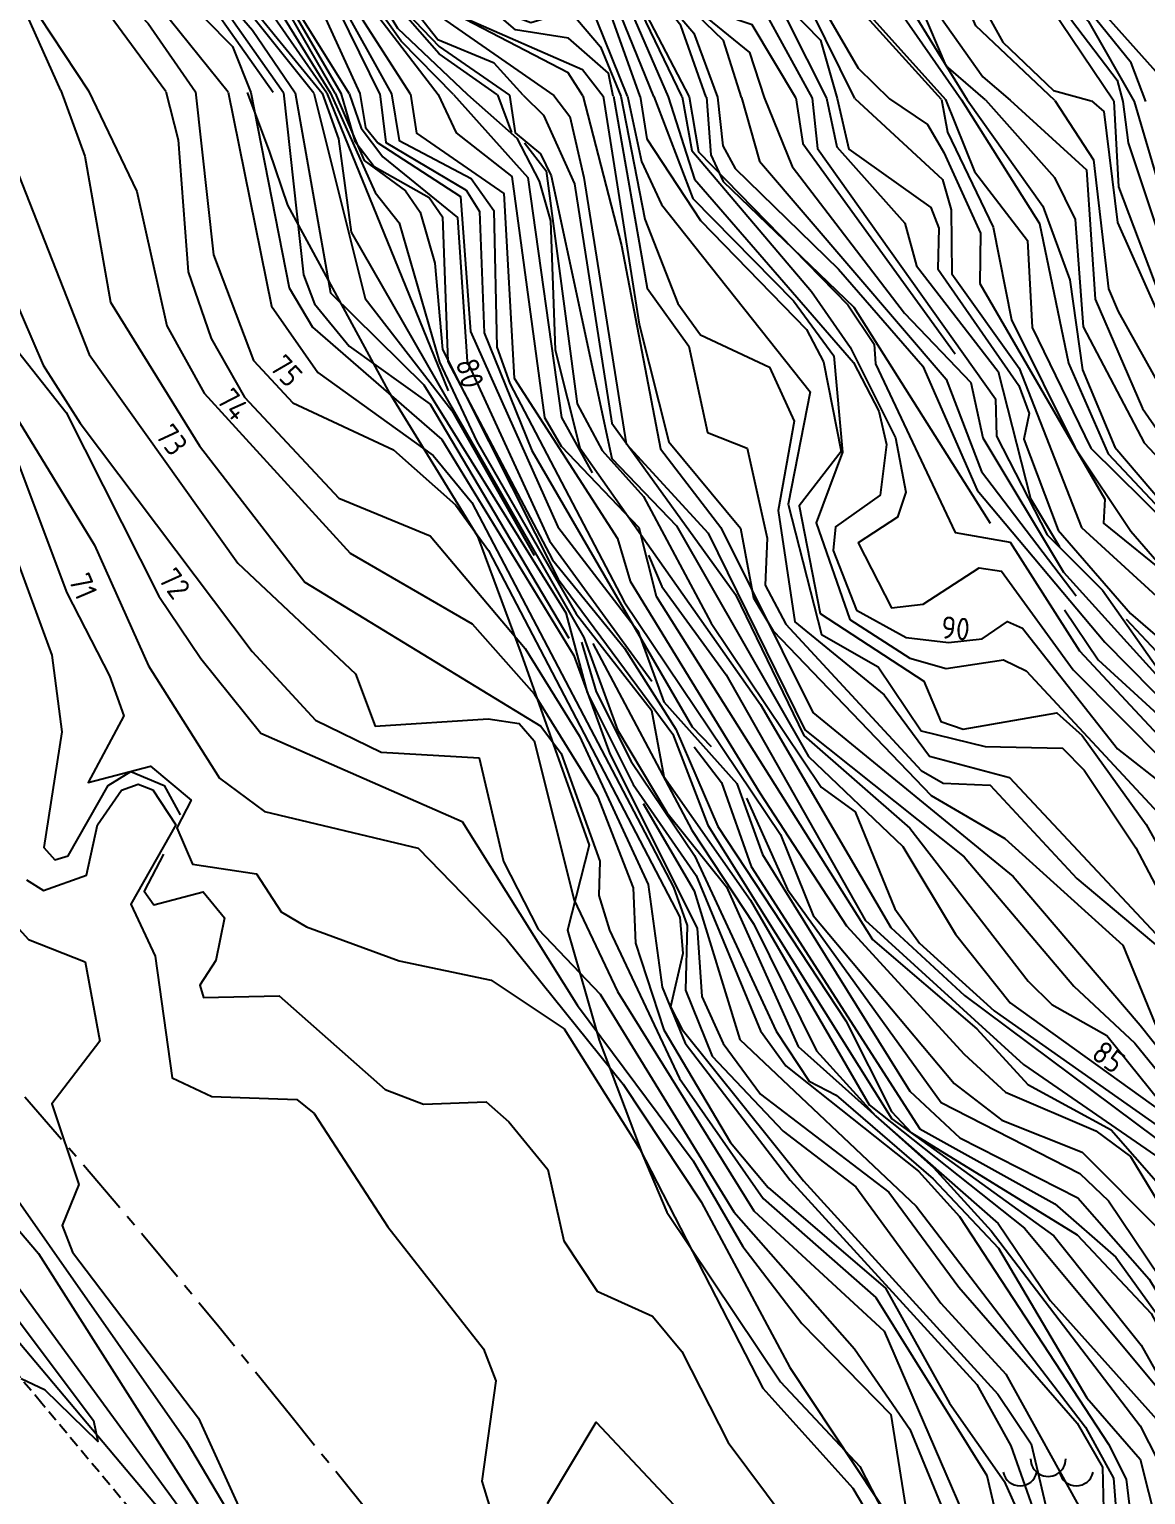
# Model space of a CAD drawing. Header units: metres. Extents: x 148035 to 148980, y 6395313 to 6395676.
# Drawn here: x 148123.2 to 148173, y 6395568.5 to 6395633.8 of the extents above; entities that cross this region are included whole.
import ezdxf

# ---------------------------------------------------------------- set-up
doc = ezdxf.new("R2010")
doc.units = ezdxf.units.M
doc.linetypes.add('CENTERX2', pattern=[4, 2.5, -0.5, 0.5, -0.5])
doc.linetypes.add('DASHED', pattern=[0.75, 0.5, -0.25])
for name, color, linetype in [('M-BEF-BÄCK', 4, 'Dike5'), ('M-BEF-MARKLINJE', 4, 'Continuous'), ('M-BEF-NIVÅKURVA-PRIMÄR-0.5M', 250, 'Continuous'), ('M-BEF-NIVÅKURVA-PRIMÄR-1.0M', 250, 'Continuous'), ('M-BEF-VÄGKANT', 13, 'DASHED'), ('M-GR-ANVÄNDNINGSGRÄNS', 4, 'CENTERX2')]:
    doc.layers.add(name, color=color, linetype=linetype)
doc.styles.add('ISO', font='iso.shx', dxfattribs={"height": 2.5})
doc.linetypes.add('Dike5', pattern='A,1.5,["|",Standard,S=0.5,R=75,X=0,Y=0],1e-06,["|",Standard,S=0.5,R=105,X=0,Y=0],-0.75', length=2.250001)

# ---------------------------------------------------------------- blocks, each defined once
blk = doc.blocks.new('PRI_M_BERG')
for centre, radius, start, end in [((0, 0.867), 0.784, 179.99999, 0.00001), ((-1.252, 0.43), 0.765, 192.29023, 347.70977), ((1.252, 0.43), 0.765, 192.29023, 347.70977)]:
    blk.add_arc(centre, radius, start, end)

msp = doc.modelspace()

# ---------------------------------------------------------------- linework, layer by layer
at = {"layer": 'M-BEF-BÄCK', "lineweight": -3, "flags": 128}
msp.add_lwpolyline([(148161.961, 6395528.361), (148155.012, 6395536.512), (148146.425, 6395546.878), (148139.558, 6395555.51), (148130.535, 6395566.085), (148120.5, 6395577.999), (148114.005, 6395586.08), (148107.035, 6395594.496), (148098.976, 6395604.545), (148091.919, 6395611.919), (148087.922, 6395617.602)], dxfattribs=at)
at = {"layer": 'M-BEF-MARKLINJE', "lineweight": -3, "flags": 128}
for points in [[(148134.083, 6395631.021), (148131.149, 6395635.201), (148126.365, 6395639.903), (148121.719, 6395645.084), (148117.813, 6395651.979), (148114.13, 6395657.342), (148111.161, 6395661.128), (148108.662, 6395663.556), (148105.648, 6395666.324), (148101.907, 6395670.608), (148101.276, 6395671.902)], [(148132.938, 6395631.032), (148133.913, 6395628.415), (148134.721, 6395626.004), (148139.219, 6395617.728), (148143.2, 6395611.261), (148145.136, 6395606.006), (148148.162, 6395597.483), (148147.202, 6395593.699), (148148.613, 6395588.787), (148150.563, 6395583.655), (148151.637, 6395581.132), (148156.69, 6395573.569), (148160.236, 6395569.8), (148163.424, 6395563.589)]]:
    msp.add_lwpolyline(points, dxfattribs=at)
at = {"layer": 'M-BEF-NIVÅKURVA-PRIMÄR-0.5M', "lineweight": -3}
for points in [[(148124.631, 6395631.117), (148121.144, 6395638.886), (148116.292, 6395646.487), (148109.368, 6395652.718), (148107.104, 6395657.039), (148105.358, 6395662.035), (148101.631, 6395670.422), (148100.666, 6395671.903)], [(148129.306, 6395631.07), (148126.413, 6395635.01), (148122.903, 6395638.266), (148120.144, 6395642.275), (148114.977, 6395650.811), (148112.86, 6395655.417), (148110.389, 6395659.398), (148107.281, 6395662.908), (148102.638, 6395670.722), (148101.767, 6395671.902)], [(148132.079, 6395631.041), (148125.622, 6395639.078), (148123.402, 6395640.83), (148121.121, 6395643.539), (148118.951, 6395646.743), (148116.649, 6395653.902), (148114.477, 6395658.055), (148111.639, 6395661.666), (148103.797, 6395669.452), (148102.207, 6395671.901)], [(148134.551, 6395631.016), (148131.933, 6395634.732), (148121.848, 6395646.211), (148120.131, 6395650.223), (148119.985, 6395653.504), (148117.873, 6395657.012), (148114.933, 6395660.664), (148106.726, 6395667.871), (148103.716, 6395671.113), (148103.14, 6395671.899)], [(148135.899, 6395631.002), (148126.816, 6395642.373), (148122.218, 6395647.276), (148121.964, 6395651.085), (148120.924, 6395654.819), (148119.008, 6395658.407), (148110.79, 6395666.853), (148107.915, 6395669.109), (148105.851, 6395670.175), (148104.415, 6395671.897)], [(148136.481, 6395630.996), (148133.297, 6395635.588), (148126.692, 6395643.615), (148125.854, 6395645.262), (148123.94, 6395646.768), (148123.665, 6395650.068), (148121.896, 6395657.366), (148119.692, 6395660.719), (148111.45, 6395668.032), (148105.696, 6395671.788), (148105.6, 6395671.895)], [(148136.856, 6395630.992), (148133.248, 6395637.284), (148131.161, 6395640.225), (148128.401, 6395643.054), (148126.498, 6395646.425), (148125.1, 6395649.5), (148124.597, 6395652.625), (148123.457, 6395656.078), (148121.293, 6395659.556), (148114.377, 6395666.564), (148109.309, 6395669.527), (148106.688, 6395671.894)], [(148137.469, 6395630.986), (148132.954, 6395638.238), (148127.176, 6395648.862), (148126.471, 6395651.783), (148124.796, 6395654.072), (148124.241, 6395657.141), (148118.764, 6395663.613), (148114.661, 6395667.644), (148110.286, 6395670.296), (148108.362, 6395671.891)], [(148138.836, 6395630.972), (148137.034, 6395634.645), (148130.276, 6395644.92), (148125.651, 6395656.347), (148123.545, 6395659.788), (148115.351, 6395669.043), (148111.255, 6395671.886)], [(148140.211, 6395630.958), (148130.952, 6395645.36), (148126.362, 6395656.371), (148120.535, 6395665.29), (148117.665, 6395667.623), (148115.211, 6395670.933), (148113.959, 6395671.882)], [(148142.129, 6395630.938), (148139.79, 6395633.312), (148135.762, 6395638.965), (148131.794, 6395645.885), (148127.293, 6395657.213), (148124.766, 6395660.358), (148122.8, 6395664.058), (148117.349, 6395670.321), (148115.823, 6395671.879)], [(148144.086, 6395630.918), (148141.483, 6395632.756), (148138.796, 6395635.832), (148133.155, 6395645.658), (148131.564, 6395649.382), (148130.77, 6395653.07), (148129.205, 6395656.283), (148126.935, 6395658.926), (148121.183, 6395668.266), (148117.695, 6395671.875)], [(148145.23, 6395630.907), (148143.936, 6395632.34), (148141.427, 6395633.375), (148138.713, 6395636.833), (148133.725, 6395647.215), (148129.642, 6395657.06), (148127.433, 6395659.506), (148122.277, 6395668.304), (148119.845, 6395670.368), (148118.782, 6395671.874)], [(148147.894, 6395630.879), (148147.236, 6395631.9), (148140.744, 6395635.291), (148138.508, 6395638.937), (148134.332, 6395647.754), (148131.362, 6395656.021), (148128.643, 6395659.06), (148125.405, 6395667.024), (148123.102, 6395670.253), (148121.257, 6395671.87)], [(148149.245, 6395630.866), (148149.029, 6395631.891), (148147.244, 6395633.441), (148144.885, 6395633.824), (148143.34, 6395635.155), (148141.495, 6395635.795), (148139.67, 6395638.064), (148137.914, 6395641.271), (148136.118, 6395646.657), (148134.748, 6395649.105), (148133.25, 6395654.619), (148129.022, 6395659.779), (148127.616, 6395667.013), (148123.424, 6395671.866)], [(148149.878, 6395630.859), (148148.167, 6395635.096), (148146.525, 6395636.105), (148145.131, 6395635.347), (148142.917, 6395636.212), (148141.628, 6395637.327), (148139.354, 6395640.69), (148137.726, 6395643.902), (148137.608, 6395646.482), (148136.226, 6395648.832), (148134.353, 6395654.707), (148130.572, 6395659.668), (148129.637, 6395663.344), (148129.898, 6395665.569), (148128.528, 6395668.381), (148125.885, 6395671.862)], [(148151.05, 6395630.847), (148147.75, 6395638.971), (148146.209, 6395639.94), (148144.723, 6395637.883), (148143.673, 6395637.603), (148142.626, 6395639.084), (148140.177, 6395641.01), (148138.323, 6395643.808), (148138.138, 6395646.677), (148136.934, 6395648.92), (148136.018, 6395654.41), (148134.115, 6395655.932), (148132.111, 6395658.597), (148131.348, 6395661.533), (148131.36, 6395665.685), (148127.131, 6395671.86)], [(148152.307, 6395630.834), (148148.1, 6395639.593), (148146.446, 6395642.129), (148145.376, 6395642.468), (148143.878, 6395640.81), (148143.876, 6395639.431), (148143.53, 6395639.274), (148142.452, 6395640.336), (148142.083, 6395642.512), (148139.036, 6395648.95), (148138.371, 6395652.267), (148136.646, 6395655.074), (148134.404, 6395657.412), (148132.754, 6395660.733), (148132.98, 6395665.585), (148130.391, 6395668.701), (148128.468, 6395671.858)], [(148153.389, 6395630.823), (148152.25, 6395634.02), (148149.589, 6395637.405), (148144.827, 6395645.699), (148141.55, 6395648.766), (148139.845, 6395652.428), (148137.2, 6395655.799), (148135.283, 6395659.325), (148134.389, 6395662.424), (148134.442, 6395664.939), (148129.684, 6395671.818), (148129.65, 6395671.856)], [(148154.959, 6395630.807), (148154.153, 6395633.345), (148151.303, 6395636.101), (148146.958, 6395643.597), (148146.632, 6395646.856), (148144.556, 6395649.02), (148143.581, 6395648.387), (148142.703, 6395649.611), (148142.213, 6395651.347), (148136.823, 6395658.713), (148136.508, 6395661.857), (148133.452, 6395668.574), (148131.031, 6395670.627), (148130.15, 6395671.855)], [(148157.381, 6395630.782), (148155.434, 6395634.043), (148152.915, 6395634.889), (148150.702, 6395638.874), (148150.644, 6395639.723), (148149.009, 6395642.148), (148148.32, 6395647.733), (148144.066, 6395651.56), (148141.155, 6395655.999), (148140.34, 6395656.489), (148138.947, 6395658.568), (148137.253, 6395663.326), (148131.541, 6395671.853)], [(148132.876, 6395671.851), (148133.162, 6395671.189), (148135.44, 6395667.48), (148139.31, 6395662.403), (148144.798, 6395652.473), (148148.271, 6395649.066), (148150.487, 6395644.219), (148152.058, 6395638.126), (148153.37, 6395636.226), (148154.731, 6395636.321), (148156.998, 6395634.245), (148158.748, 6395630.768)], [(148135.208, 6395671.847), (148135.619, 6395670.037), (148142.905, 6395658.336), (148143.6, 6395654.88), (148148.807, 6395648.73), (148151.965, 6395644.342), (148153.565, 6395640.753), (148155.746, 6395637.075), (148158.027, 6395634.727), (148159.998, 6395630.755)], [(148163.864, 6395630.716), (148158.515, 6395636.626), (148156.738, 6395640.106), (148151.175, 6395648.439), (148148.851, 6395649.205), (148146.804, 6395652.255), (148144.945, 6395655.333), (148142.815, 6395660.597), (148141.34, 6395663.015), (148137.601, 6395667.551), (148136.661, 6395670.719), (148136.062, 6395671.845)], [(148137.125, 6395671.844), (148140.547, 6395665.326), (148143.588, 6395661.251), (148148.674, 6395651.037), (148150.489, 6395650.448), (148152.799, 6395647.943), (148158.399, 6395639.087), (148159.585, 6395636.231), (148162.206, 6395634.364), (148164.763, 6395630.707)], [(148165.821, 6395630.696), (148164.083, 6395632.208), (148162.961, 6395634.823), (148159.566, 6395638.172), (148159.573, 6395641.563), (148157.744, 6395644.522), (148151.87, 6395649.906), (148149.456, 6395652.97), (148146.296, 6395659.52), (148140.174, 6395667.021), (148137.978, 6395671.842)], [(148168.922, 6395630.664), (148165.398, 6395634.005), (148164.128, 6395636.958), (148160.142, 6395638.723), (148160.586, 6395641.699), (148159.782, 6395644.79), (148151.921, 6395651.107), (148149.919, 6395653.54), (148148.177, 6395658.947), (148145.046, 6395663.633), (148141.208, 6395666.522), (148138.977, 6395671.841)], [(148171.539, 6395630.637), (148168.723, 6395634.836), (148163.813, 6395639.848), (148162.397, 6395643.4), (148157.669, 6395650.925), (148154.513, 6395651.28), (148152.249, 6395653.762), (148147.652, 6395661.864), (148146.928, 6395664.337), (148142.332, 6395668.749), (148140.655, 6395671.838)], [(148142.61, 6395671.835), (148143.331, 6395670.571), (148147.646, 6395664.646), (148148.892, 6395660.838), (148151.228, 6395657.778), (148152.969, 6395654.669), (148156.49, 6395653.633), (148159.606, 6395651.274), (148164.188, 6395644.372), (148165.796, 6395640.402), (148167.909, 6395636.944), (148170.416, 6395634.184), (148172.457, 6395630.628)], [(148144.84, 6395671.831), (148147.578, 6395667.988), (148150.103, 6395660.892), (148152.191, 6395657.655), (148155.594, 6395656.54), (148158.83, 6395654.761), (148161.707, 6395652.308), (148166.219, 6395644.716), (148169.365, 6395636.502), (148173.532, 6395631.828), (148173.937, 6395630.613)], [(148100.104, 6395631.368), (148100.562, 6395629.675), (148102.08, 6395629.003), (148102.352, 6395628.204), (148101.472, 6395626.137), (148105.655, 6395622.081), (148107.936, 6395618.54), (148111.406, 6395602.532), (148109.722, 6395597.106), (148109.524, 6395595.772), (148109.856, 6395594.834), (148115.893, 6395585.404), (148126.085, 6395571.843), (148126.274, 6395570.905), (148123.925, 6395573.2), (148122.86, 6395573.707)], [(148104.005, 6395631.329), (148104.997, 6395627.716), (148105.866, 6395626.052), (148108.664, 6395622.596), (148110.3, 6395619.857), (148113.476, 6395612.067), (148114.265, 6395608.768), (148115.848, 6395596.013), (148115.635, 6395595.361), (148112.981, 6395593.24), (148113.211, 6395592.418), (148113.737, 6395592.08), (148116.11, 6395592.791), (148116.343, 6395592.251), (148115.598, 6395590.206), (148116.857, 6395587.237), (148123.631, 6395579.292), (148135.462, 6395560.683), (148139.603, 6395556.065), (148140.477, 6395554.564), (148137.618, 6395556.889), (148136.628, 6395557.236)], [(148108.333, 6395631.284), (148114.564, 6395618.335), (148118.911, 6395612.213), (148119.882, 6395598.624), (148120.354, 6395596.396), (148123.183, 6395593.276), (148125.709, 6395592.282), (148126.36, 6395588.746), (148124.224, 6395585.955), (148125.424, 6395582.361), (148124.682, 6395580.527), (148125.146, 6395579.349), (148130.761, 6395571.945), (148132.994, 6395567.04), (148136.162, 6395562.093), (148136.96, 6395561.727), (148145.026, 6395560.94), (148144.192, 6395559.011), (148141.738, 6395555.542), (148152.851, 6395539.777), (148153.301, 6395538.568), (148150.046, 6395540.925)], [(148112.121, 6395631.245), (148113.213, 6395626.295), (148113.888, 6395624.796), (148118.226, 6395619.036), (148121.267, 6395613.966), (148124.229, 6395605.958), (148124.676, 6395602.538), (148123.87, 6395597.375), (148124.365, 6395596.827), (148124.959, 6395597.007), (148126.734, 6395600.141), (148127.747, 6395600.77), (148129.234, 6395600.149), (148129.951, 6395598.829)], [(148124.632, 6395631.117), (148125.701, 6395628.186), (148126.846, 6395621.685), (148130.801, 6395615.28), (148135.496, 6395609.205), (148146.014, 6395602.788), (148146.917, 6395601.568), (148148.638, 6395596.777), (148148.594, 6395595.241), (148149.073, 6395593.701), (148152.195, 6395587.089), (148155.925, 6395581.744), (148160.948, 6395577.324), (148165.883, 6395569.386), (148166.586, 6395566.407), (148169.173, 6395561.851), (148170.679, 6395560.083), (148171.277, 6395558.194), (148173.978, 6395554.773), (148177.593, 6395551.643), (148183.253, 6395545.73)], [(148129.307, 6395631.07), (148129.858, 6395628.914), (148130.295, 6395623.038), (148131.329, 6395620.057), (148132.809, 6395617.444), (148137.02, 6395612.954), (148141.091, 6395611.268), (148145.318, 6395606.247), (148147.735, 6395602.337), (148150.805, 6395595.736), (148151.421, 6395591.155), (148152.44, 6395588.665), (148157.131, 6395582.559), (148165.438, 6395573.443), (148166.95, 6395570.715), (148169.727, 6395562.838), (148175.096, 6395557.108), (148178.238, 6395552.484), (148181.199, 6395549.167)], [(148132.08, 6395631.041), (148134.018, 6395621.498), (148136.075, 6395618.554), (148141.225, 6395614.856), (148142.946, 6395612.755), (148151.932, 6395595.612), (148152.532, 6395593.903), (148152.454, 6395591.023), (148153.65, 6395588.083), (148156.818, 6395584.731), (148160.045, 6395582.255), (148163.843, 6395577.078), (148166.73, 6395573.912), (148170.277, 6395567.496)], [(148134.553, 6395631.016), (148135.446, 6395622.908), (148135.926, 6395621.611), (148137.481, 6395619.719), (148141.078, 6395617.14), (148147.264, 6395606.708)], [(148135.9, 6395631.002), (148138.183, 6395621.852), (148142.043, 6395616.854), (148145.718, 6395610.391)], [(148136.482, 6395630.996), (148141.891, 6395617.724)], [(148136.856, 6395630.992), (148138.137, 6395627.997), (148139.983, 6395626.651), (148140.646, 6395625.696), (148141.289, 6395623.414), (148141.639, 6395619.572), (148146.786, 6395609.345), (148151.892, 6395602.435), (148153.455, 6395598.37), (148161.657, 6395585.291), (148168.88, 6395580.08), (148172.77, 6395575.204), (148176.982, 6395567.705)], [(148137.47, 6395630.986), (148138.006, 6395629.444), (148138.979, 6395628.158), (148142.305, 6395625.458), (148142.74, 6395619.045), (148146.397, 6395611.053), (148150.955, 6395604.792)], [(148138.837, 6395630.972), (148139.108, 6395628.797), (148142.693, 6395626.675), (148143.279, 6395625.718), (148143.496, 6395620.322), (148145.611, 6395615.07), (148152.759, 6395602.758), (148153.61, 6395601.883)], [(148140.212, 6395630.958), (148140.472, 6395629.218), (148144.36, 6395626.533), (148144.821, 6395618.296), (148149.434, 6395611.152), (148149.995, 6395609.249), (148155.778, 6395599.822), (148159.629, 6395593.883), (148164.874, 6395588.165), (148166.717, 6395586.475), (148170.74, 6395584.751), (148172.295, 6395583.603), (148176.082, 6395577.371), (148180.899, 6395567.982)], [(148142.13, 6395630.938), (148145.431, 6395627.235), (148146.931, 6395616.537), (148148.307, 6395614.072)], [(148144.087, 6395630.918), (148144.711, 6395629.237)], [(148145.23, 6395630.907), (148146.131, 6395630.021), (148147.511, 6395626.951), (148149.172, 6395616.29), (148154.686, 6395608.65), (148157.74, 6395602.365), (148162.461, 6395598.241), (148167.722, 6395591.427), (148168.791, 6395590.379), (148171.241, 6395588.997), (148174.117, 6395585.428), (148177.468, 6395582.121), (148180.754, 6395576.067), (148185.327, 6395570.427), (148187.552, 6395566.872)], [(148147.894, 6395630.879), (148149.616, 6395624.203), (148151.342, 6395615.152), (148154.033, 6395611.634), (148158.138, 6395603.392), (148167.067, 6395596.09), (148172.722, 6395589.461), (148179.999, 6395580.306), (148183.759, 6395573.846), (148187.514, 6395569.131), (148189.578, 6395564.833), (148190.992, 6395562.925), (148207.48, 6395551.931), (148216.622, 6395540.618), (148221.166, 6395530.84)], [(148149.246, 6395630.866), (148150.76, 6395622.305), (148152.615, 6395619.716), (148153.444, 6395615.874), (148155.209, 6395615.178), (148156.095, 6395611.172), (148156.007, 6395609.074), (148156.925, 6395607.339), (148162.963, 6395600.812), (148163.945, 6395600.251), (148166.043, 6395600.157), (148169.901, 6395595.998), (148174.057, 6395592.51), (148174.525, 6395591.687), (148174.28, 6395590.24), (148175.266, 6395588.643), (148182.758, 6395577.966), (148185.525, 6395573.078), (148189.331, 6395568.609), (148189.815, 6395567.808)], [(148149.879, 6395630.859), (148150.506, 6395627.95), (148151.39, 6395626.039), (148158.018, 6395617.69), (148157.036, 6395612.682), (148158.525, 6395606.872), (148161.045, 6395605.438), (148162.967, 6395602.585), (148165.812, 6395601.881), (148169.265, 6395601.814), (148170.219, 6395600.82), (148172.524, 6395597.364), (148177.017, 6395588.86), (148177.583, 6395586.985), (148185.516, 6395574.631)], [(148151.051, 6395630.847), (148152.784, 6395626.3), (148157.271, 6395621.747), (148159.067, 6395619.289), (148159.464, 6395615.002), (148158.285, 6395611.851), (148159.777, 6395607.535), (148162.451, 6395605.822), (148164.083, 6395605.357), (148166.628, 6395605.739), (148167.635, 6395605.253), (148173.722, 6395598.71), (148175.843, 6395596.088), (148176.2, 6395594.32), (148179.245, 6395587.437), (148183.391, 6395579.484), (148185.752, 6395575.771), (148190.544, 6395570.409), (148196.564, 6395565.098)], [(148152.309, 6395630.834), (148152.744, 6395628.441), (148158.078, 6395622.155), (148159.793, 6395619.675), (148161.82, 6395615.63), (148162.28, 6395613.221), (148161.903, 6395612.104), (148160.154, 6395610.959), (148161.647, 6395608.055), (148163.056, 6395608.218), (148165.541, 6395609.837), (148166.537, 6395609.7), (148169.731, 6395605.303), (148175.923, 6395599.059), (148182.228, 6395586.807), (148187.468, 6395575.348), (148190.091, 6395573.767), (148194.138, 6395569.23), (148203.386, 6395560.657)], [(148153.391, 6395630.823), (148153.59, 6395628.246), (148154.147, 6395627.067), (148159.967, 6395621.454), (148166.038, 6395611.829)], [(148154.96, 6395630.807), (148155.761, 6395627.962), (148164.069, 6395618.244), (148165.656, 6395614.133), (148169.864, 6395608.597)], [(148157.382, 6395630.782), (148157.685, 6395628.759), (148164.47, 6395619.376)], [(148158.749, 6395630.768), (148159.207, 6395628.599), (148162.235, 6395625.207), (148162.756, 6395623.295), (148166.393, 6395618.592), (148167.829, 6395612.94), (148169.124, 6395610.783)], [(148159.999, 6395630.755), (148163.913, 6395627.151), (148164.3, 6395625.797), (148164.322, 6395622.945), (148167.326, 6395618.738), (148170.106, 6395611.648), (148177.305, 6395605.047), (148182.67, 6395596.348), (148187.462, 6395590.207), (148190.854, 6395587.165), (148196.387, 6395578.441), (148196.756, 6395576.754), (148199.893, 6395574.56), (148205.676, 6395569.572), (148209.023, 6395567.502)], [(148163.865, 6395630.716), (148164.142, 6395629.253), (148166.17, 6395625.032), (148166.984, 6395620.898), (148169.829, 6395615.195), (148172.304, 6395611.484), (148185.477, 6395596.282), (148186.926, 6395593.278), (148192.68, 6395586.778), (148198.845, 6395577.385), (148206.515, 6395570.165), (148209.62, 6395568.276), (148215.031, 6395566.994), (148225.088, 6395566.256), (148226.905, 6395565.778), (148228.267, 6395564.789), (148229.999, 6395562.359), (148230.986, 6395559.793), (148233.154, 6395549.441), (148235.537, 6395542.092), (148234.811, 6395532.359), (148235.228, 6395529.727), (148237.749, 6395527.632)], [(148164.764, 6395630.707), (148168.235, 6395625.194), (148169.533, 6395618.962), (148171.288, 6395614.92), (148173.624, 6395612.442), (148175.829, 6395608.62), (148180.626, 6395603.408), (148194.142, 6395585.994), (148196.764, 6395583.238), (148199.67, 6395578.356), (148205.942, 6395572.06), (148208.338, 6395570.193), (148210.029, 6395569.554), (148213.906, 6395569.475), (148220.066, 6395568.151), (148225.553, 6395567.872), (148228.961, 6395567.205), (148231.229, 6395565.892), (148233.259, 6395560.736), (148234.293, 6395556.4), (148235.409, 6395547.847), (148237.122, 6395540.199)], [(148165.822, 6395630.696), (148168.907, 6395627.244), (148169.828, 6395625.371), (148170.175, 6395620.579), (148172.902, 6395615.407), (148175.405, 6395612.741), (148177.033, 6395609.749), (148180.258, 6395605.981), (148182.679, 6395602.152), (148194.856, 6395587.235), (148199.932, 6395580.093), (148206.219, 6395573.947), (148210.379, 6395572.419), (148223.397, 6395569.17), (148229.525, 6395568.581), (148238.725, 6395570.025)], [(148168.924, 6395630.664), (148170.646, 6395628.029), (148171.308, 6395622.27), (148171.739, 6395621.26), (148174.1, 6395617.026), (148176.086, 6395614.473), (148179.349, 6395611.436), (148185.241, 6395600.233), (148196.072, 6395587.182), (148201.437, 6395580.105), (148205.782, 6395577.494), (148208.729, 6395574.976), (148212.984, 6395574.154), (148219.957, 6395571.45), (148224.236, 6395570.644), (148226.03, 6395571.107), (148228.242, 6395569.56), (148229.372, 6395569.425), (148231.2, 6395569.657), (148235.377, 6395571.049), (148247.659, 6395575.782)], [(148171.54, 6395630.637), (148171.751, 6395626.828), (148173.545, 6395622.064), (148176.22, 6395618.553), (148180.463, 6395614.169), (148183.101, 6395609.203), (148183.603, 6395605.663), (148184.544, 6395603.814), (148187.01, 6395600.041), (148190.953, 6395595.41), (148194.276, 6395590.623), (148201.395, 6395582.105), (148210.45, 6395576.787), (148212.309, 6395576.145), (148215.936, 6395575.902), (148220.481, 6395572.423), (148223.086, 6395572.526), (148224.292, 6395572.998)], [(148172.458, 6395630.628), (148173.689, 6395626.442), (148179.844, 6395617.055), (148185.164, 6395609.889), (148185.765, 6395608.233), (148185.832, 6395605.385), (148188.714, 6395601.353), (148194.76, 6395590.835), (148197.456, 6395587.395), (148199.105, 6395585.834), (148202.057, 6395584.838), (148205.573, 6395581.32), (148206.669, 6395580.748), (148210.719, 6395578.829), (148216.963, 6395577.818), (148223.251, 6395574.505), (148228.384, 6395572.597), (148234.324, 6395574.372), (148238.103, 6395576.989)], [(148145.283, 6395628.78), (148146.248, 6395627.531), (148147.629, 6395617.149), (148148.747, 6395615.078), (148150.584, 6395613.028), (148153.61, 6395607.37), (148158.501, 6395600.069), (148160.02, 6395598.969), (148161.793, 6395594.646), (148162.883, 6395593.119), (148166.214, 6395590.099), (148176.432, 6395582.918), (148179.757, 6395574.964), (148182.684, 6395571.569), (148184.56, 6395568.465)], [(148121.066, 6395625.291), (148123.84, 6395618.868), (148125.483, 6395616.286), (148133.157, 6395606.111), (148135.97, 6395603.051), (148138.904, 6395601.633), (148143.271, 6395601.369), (148144.352, 6395596.752), (148145.901, 6395593.737), (148148.66, 6395590.844), (148154.609, 6395581.144), (148159.995, 6395575.038), (148162.46, 6395571.461), (148165.458, 6395564.169)], [(148120.427, 6395620.175), (148126.125, 6395610.848), (148128.538, 6395605.483), (148131.691, 6395600.471), (148133.704, 6395598.982), (148140.552, 6395597.352), (148144.492, 6395593.302), (148149.679, 6395586.836), (148153.152, 6395581.59), (148157.112, 6395574.207), (148164.838, 6395562.559)], [(148150.811, 6395610.414), (148151.41, 6395609.006), (148154.267, 6395605.08), (148160.47, 6395594.137), (148167.522, 6395587.713), (148174.258, 6395583.06), (148185.246, 6395562.978), (148187.266, 6395559.872), (148190.457, 6395556.859), (148192.733, 6395553.057), (148197.233, 6395552.358), (148202.636, 6395550.717), (148206.95, 6395547.94), (148209.874, 6395544.53), (148212.838, 6395540.006), (148214.889, 6395535.687), (148219.847, 6395528.37), (148222.483, 6395522.35)], [(148169.344, 6395607.976), (148170.854, 6395605.747), (148174.38, 6395602.503), (148178.831, 6395596.991), (148182.559, 6395590.001), (148186.65, 6395583.948), (148187.555, 6395578.625), (148188.551, 6395577.453), (148191.551, 6395575.587), (148193.465, 6395572.022), (148195.626, 6395569.664), (148213.926, 6395557.614), (148221.852, 6395549.212), (148225.54, 6395542.265), (148227.338, 6395528.129), (148228.268, 6395525.698), (148229.512, 6395523.848)], [(148172.092, 6395607.561), (148178.336, 6395600.898), (148186.156, 6395589.796), (148191.391, 6395584.271), (148194.913, 6395579.011), (148194.36, 6395576.822), (148194.65, 6395575.994), (148211.737, 6395564.646), (148217.077, 6395559.888), (148222.485, 6395557.704), (148227.21, 6395557.532), (148228.126, 6395556.56), (148228.709, 6395555.028), (148229.595, 6395549.3), (148232.201, 6395541.706), (148232.258, 6395539.813), (148230.99, 6395531.73), (148231.077, 6395529.292), (148231.587, 6395527.398), (148233.625, 6395525.229), (148235.208, 6395524.604), (148238.37, 6395524.673)], [(148147.825, 6395606.528), (148148.475, 6395604.314), (148150.04, 6395601.215), (148152.866, 6395597.022), (148156.504, 6395589.19), (148157.967, 6395586.963), (148159.178, 6395586.34), (148163.503, 6395582.614), (148166.41, 6395579.525), (148170.349, 6395572.858), (148172.716, 6395570.115), (148174.564, 6395562.832), (148175.381, 6395561.079), (148179.095, 6395556.778), (148181.882, 6395551.753), (148186.968, 6395546.285), (148192.337, 6395543.497)], [(148148.339, 6395606.47), (148152.745, 6395598.156), (148155.5, 6395593.958), (148158.294, 6395588.325), (148160.947, 6395585.402), (148166.391, 6395580.626), (148168.712, 6395577.195), (148173.694, 6395571.625), (148175.54, 6395566.356)], [(148152.854, 6395601.863), (148154.066, 6395600.28), (148155.382, 6395596.529), (148162.898, 6395584.841), (148168.92, 6395581.495), (148171.633, 6395579.122), (148175.585, 6395573.647), (148176.625, 6395571.978), (148178.276, 6395567.002)], [(148150.578, 6395599.338), (148152.841, 6395595.453), (148154.889, 6395588.822), (148162.744, 6395581.395), (148170.279, 6395571.551), (148171.528, 6395569.268), (148171.858, 6395565.029), (148174.127, 6395561.254), (148177.802, 6395556.998), (148181.877, 6395550.541), (148184.108, 6395547.748), (148188.612, 6395543.249), (148190.884, 6395541.99), (148193.891, 6395541.683), (148196.567, 6395540.657), (148198.027, 6395539.239), (148204.758, 6395527.725), (148212.119, 6395522.053), (148213.477, 6395520.609), (148216.392, 6395515.343), (148220.451, 6395509.629), (148218.145, 6395505.248), (148218.953, 6395503.823), (148224.534, 6395502.32)], [(148155.184, 6395599.577), (148157.002, 6395595.504), (148163.847, 6395586.013), (148170.036, 6395582.855), (148171.315, 6395581.629), (148177.595, 6395572.288), (148178.978, 6395569.107), (148180.734, 6395566.626), (148184.033, 6395558.299), (148187.143, 6395554.402), (148189.154, 6395552.869), (148192.518, 6395549.248), (148201.565, 6395547.139), (148207.511, 6395542.74), (148210.433, 6395539.259), (148219.264, 6395525.754), (148221.863, 6395518.507), (148224.758, 6395512.869), (148226.042, 6395511.512), (148230.279, 6395510.698), (148235.428, 6395510.969), (148242.262, 6395509.866)], [(148129.21, 6395597.081), (148128.34, 6395595.433), (148128.767, 6395594.83), (148130.972, 6395595.403), (148131.919, 6395594.249), (148131.536, 6395592.339), (148130.827, 6395591.238), (148130.979, 6395590.697), (148134.353, 6395590.769), (148139.074, 6395586.595), (148140.784, 6395585.947), (148143.585, 6395586.042), (148144.593, 6395585.15), (148146.328, 6395583.028), (148147.034, 6395579.849), (148148.528, 6395577.61), (148150.998, 6395576.495), (148152.302, 6395574.921), (148154.355, 6395570.862), (148156.906, 6395567.46)]]:
    msp.add_lwpolyline(points, dxfattribs=at)
at = {"layer": 'M-BEF-NIVÅKURVA-PRIMÄR-1.0M', "lineweight": -3}
for points in [[(148101.057, 6395671.903), (148110.957, 6395654.161), (148116.013, 6395647.804), (148122.361, 6395638.319), (148123.657, 6395634.434), (148125.857, 6395631.105)], [(148101.85, 6395671.901), (148105.799, 6395665.826), (148112.495, 6395658.638), (148114.52, 6395655.392), (148118.161, 6395645.903), (148119.872, 6395643.204), (148128.521, 6395634.107), (148130.63, 6395631.056)], [(148102.911, 6395671.9), (148107.488, 6395666.012), (148112.348, 6395661.507), (148115.084, 6395658.244), (148118.709, 6395651.722), (148118.726, 6395649.136), (148119.873, 6395645.628), (148132.276, 6395633.082), (148133.091, 6395631.031)], [(148103.837, 6395671.898), (148107.541, 6395667.685), (148113.321, 6395662.682), (148119.269, 6395656.816), (148120.791, 6395652.877), (148121.037, 6395649.04), (148122.83, 6395645.199), (148125.453, 6395642.713), (148133.174, 6395633.8), (148135.075, 6395631.011)], [(148104.73, 6395671.897), (148105.949, 6395670.522), (148109.866, 6395668.152), (148114.37, 6395664.349), (148120.838, 6395657.115), (148121.961, 6395653.851), (148122.459, 6395649.098), (148123.535, 6395646.6), (148136.274, 6395630.998)], [(148106.399, 6395671.894), (148108.951, 6395669.649), (148115.249, 6395665.567), (148120.506, 6395660.091), (148121.892, 6395658.147), (148123.605, 6395653.43), (148124.447, 6395648.681), (148128.677, 6395641.768), (148132.557, 6395637.623), (148136.645, 6395630.994)], [(148107.216, 6395671.893), (148109.205, 6395669.991), (148115.186, 6395666.255), (148123.067, 6395658.11), (148125.704, 6395650.477), (148129.512, 6395642.83), (148133.509, 6395637.177), (148137.106, 6395630.99)], [(148108.794, 6395671.89), (148108.806, 6395671.874), (148115.31, 6395667.694), (148118.983, 6395664.33), (148124.582, 6395656.854), (148126.28, 6395653.336), (148128.337, 6395647.03), (148131.927, 6395640.559), (148136.345, 6395634.492), (148137.953, 6395630.981)], [(148112.386, 6395671.884), (148114.072, 6395670.406), (148118.753, 6395665.205), (148121.728, 6395662.762), (148127.469, 6395653.453), (148129.887, 6395646.639), (148134.633, 6395638.193), (148136.924, 6395635.365), (148139.367, 6395630.967)], [(148114.704, 6395671.88), (148117.401, 6395669.323), (148123.138, 6395662.332), (148127.921, 6395654.913), (148130.876, 6395646.662), (148132.671, 6395643.073), (148135.898, 6395638.172), (148141.445, 6395630.945)], [(148116.024, 6395671.878), (148121.564, 6395666.594), (148128.867, 6395655.312), (148130.669, 6395651.647), (148131.387, 6395647.733), (148133.189, 6395644.478), (148139.628, 6395633.896), (148142.754, 6395630.932)], [(148118.385, 6395671.874), (148118.489, 6395671.78), (148121.543, 6395668.29), (148126.179, 6395660.611), (148128.607, 6395657.444), (148130.898, 6395653.791), (148133.593, 6395646.177), (148138.943, 6395635.731), (148141.487, 6395633.076), (148144.617, 6395630.913)], [(148119.669, 6395671.872), (148120.215, 6395671.042), (148123.187, 6395667.879), (148127.377, 6395660.124), (148131.961, 6395653.872), (148134.819, 6395646.118), (148140.713, 6395634.971), (148146.597, 6395630.893)], [(148121.74, 6395671.869), (148126.528, 6395667.206), (148126.886, 6395664.02), (148128.239, 6395660.367), (148130.368, 6395657.322), (148132.463, 6395655.168), (148135.47, 6395645.953), (148138.396, 6395639.467), (148140.281, 6395636.317), (148142.516, 6395634.395), (148147.878, 6395632.053), (148148.788, 6395630.87)], [(148124.424, 6395671.864), (148125.161, 6395670.689), (148128.222, 6395668.259), (148129.965, 6395659.926), (148134.006, 6395653.654), (148137.832, 6395642.786), (148139.745, 6395639.203), (148141.904, 6395636.488), (148144.027, 6395634.722), (148145.576, 6395634.143), (148147.307, 6395634.661), (148148.678, 6395633.055), (148149.585, 6395630.862)], [(148126.683, 6395671.861), (148130.802, 6395665.345), (148131.199, 6395663.736), (148130.833, 6395660.767), (148132.416, 6395657.44), (148134.346, 6395655.156), (148135.804, 6395652.59), (148136.025, 6395650.525), (148137.962, 6395646.332), (148138.103, 6395643.711), (148138.974, 6395641.811), (148140.901, 6395639.176), (148144.003, 6395636.568), (148144.76, 6395636.504), (148145.491, 6395637.328), (148147.241, 6395637.695), (148148.845, 6395635.28), (148150.432, 6395630.853)], [(148127.595, 6395671.859), (148130.411, 6395667.986), (148132.604, 6395665.553), (148131.986, 6395662.382), (148132.895, 6395658.474), (148137.51, 6395652.495), (148139.154, 6395644.511), (148140.698, 6395641.553), (148142.754, 6395639.358), (148144.028, 6395638.65), (148144.749, 6395638.92), (148145.635, 6395640.718), (148147.629, 6395640.176), (148151.694, 6395630.84)], [(148129.05, 6395671.857), (148129.766, 6395671.011), (148133.539, 6395664.927), (148133.315, 6395660.186), (148134.914, 6395657.668), (148136.797, 6395655.797), (148139.889, 6395650.3), (148140.662, 6395646.782), (148142.262, 6395644.317), (148144.871, 6395643.501), (148146.728, 6395642.14), (148152.624, 6395630.831)], [(148130.103, 6395671.855), (148135.186, 6395664.326), (148135.479, 6395661.325), (148139.324, 6395653.773), (148146.25, 6395644.659), (148150.366, 6395636.563), (148152.836, 6395633.671), (148153.889, 6395630.818)], [(148130.518, 6395671.855), (148130.654, 6395671.496), (148133.324, 6395669.031), (148134.953, 6395666.803), (148137.062, 6395662.902), (148137.48, 6395660.257), (148138.632, 6395656.819), (148140.868, 6395653.908), (148146.906, 6395648.088), (148147.907, 6395645.921), (148148.297, 6395642.804), (148149.579, 6395639.829), (148152.693, 6395634.94), (148155.312, 6395632.802), (148155.963, 6395630.797)], [(148132.342, 6395671.852), (148137.849, 6395663.855), (148143.354, 6395653.679), (148148.1, 6395649.091), (148149.656, 6395645.847), (148150.074, 6395641.66), (148151.636, 6395638.123), (148153.545, 6395635.025), (148156.094, 6395634.425), (148158.111, 6395630.775)], [(148134.219, 6395671.848), (148134.436, 6395670.857), (148136.186, 6395667.023), (148140.958, 6395660.034), (148144.956, 6395652.581), (148147.146, 6395650.548), (148149.481, 6395647.434), (148153.537, 6395638.42), (148158.47, 6395633.359), (148159.22, 6395630.763)], [(148135.862, 6395671.846), (148137.736, 6395666.987), (148142.037, 6395660.886), (148144.464, 6395654.15), (148150.02, 6395647.435), (148151.911, 6395646.3), (148160.16, 6395632.109), (148161.556, 6395630.74)], [(148136.822, 6395671.844), (148139.685, 6395665.78), (148142.376, 6395662.32), (148144.527, 6395658.025), (148145.484, 6395654.925), (148148.919, 6395650.528), (148152.754, 6395647.78), (148157.733, 6395639.584), (148159.116, 6395636.214), (148164.048, 6395630.714)], [(148137.662, 6395671.843), (148140.281, 6395666.377), (148145.367, 6395659.555), (148148.106, 6395653.181), (148149.545, 6395651.424), (148151.704, 6395649.734), (148158.378, 6395641.23), (148160.154, 6395636.133), (148162.65, 6395634.527), (148165.009, 6395630.704)], [(148138.622, 6395671.841), (148140.204, 6395667.283), (148141.972, 6395664.811), (148146.427, 6395661.207), (148149.89, 6395653.059), (148152.588, 6395649.883), (148157.936, 6395645.727), (148159.617, 6395643.93), (148160.174, 6395640.311), (148159.892, 6395638.37), (148161.325, 6395636.398), (148163.035, 6395635.508), (148165.703, 6395631.726), (148166.923, 6395630.685)], [(148139.277, 6395671.84), (148141.192, 6395667.979), (148146.506, 6395663.2), (148148.4, 6395659.766), (148151.318, 6395652.521), (148152.885, 6395650.609), (148161.114, 6395644.745), (148161.022, 6395639.617), (148162.541, 6395638.027), (148164.043, 6395637.886), (148166.598, 6395633.272), (148168.865, 6395631.12), (148170.543, 6395630.648)], [(148140.681, 6395671.838), (148140.688, 6395671.819), (148142.657, 6395668.742), (148145.616, 6395666.723), (148147.232, 6395664.648), (148148.66, 6395660.684), (148150.925, 6395657.549), (148152.934, 6395653.54), (148159.138, 6395650.976), (148160.185, 6395647.872), (148164.659, 6395639.673), (148169.662, 6395634.252), (148171.69, 6395631.581), (148171.949, 6395630.633)], [(148172.965, 6395630.623), (148172.319, 6395632.35), (148167.35, 6395638.507), (148165.983, 6395641.892), (148165.114, 6395645.554), (148160.368, 6395652.032), (148152.848, 6395655.791), (148149.382, 6395660.985), (148147.26, 6395666.613), (148145.75, 6395669.48), (148144.269, 6395671.832)], [(148102.326, 6395631.346), (148103.07, 6395627.582), (148105.382, 6395624.088), (148109.422, 6395619.426), (148111.518, 6395613.187), (148112.858, 6395605.084), (148113.468, 6395598.611), (148112.211, 6395593.114), (148113.047, 6395591.175), (148115.568, 6395587.564), (148132.313, 6395564.678), (148133.097, 6395562.641), (148129.261, 6395566.043)], [(148105.939, 6395631.309), (148112.962, 6395619.018), (148117.663, 6395607.187), (148117.555, 6395603.907), (148115.752, 6395601.142), (148115.919, 6395600.273), (148121.505, 6395591.3), (148121.095, 6395590.646), (148118.076, 6395590.221), (148117.598, 6395589.552), (148117.915, 6395588.49), (148130.211, 6395570.945), (148135.566, 6395561.907), (148140.65, 6395556.027), (148146.593, 6395547.348), (148146.57, 6395546.866), (148146.241, 6395546.899), (148143.292, 6395549.188)], [(148121.245, 6395631.152), (148125.896, 6395619.346), (148132.513, 6395610.045), (148137.761, 6395605.119), (148138.629, 6395602.789), (148143.674, 6395603.111), (148145.055, 6395602.909), (148145.719, 6395602.137), (148147.495, 6395595.027), (148149.432, 6395590.959), (148155.502, 6395581.183), (148161.314, 6395575.825), (148167.565, 6395561.356)], [(148125.858, 6395631.105), (148128.021, 6395626.62), (148129.349, 6395620.627), (148131.013, 6395617.624), (148137.515, 6395610.498), (148142.951, 6395607.352), (148145.725, 6395604.232), (148148.546, 6395599.674), (148150.128, 6395595.581), (148150.233, 6395593.119), (148151.499, 6395589.253), (148154.461, 6395584.229), (148156.15, 6395582.221), (148161.379, 6395577.734), (148164.228, 6395572.613), (148166.666, 6395569.137), (148170.137, 6395561.401)], [(148130.631, 6395631.056), (148131.432, 6395623.79), (148133.215, 6395619.08), (148134.963, 6395617.201), (148139.456, 6395615.107), (148142.219, 6395612.648), (148143.681, 6395610.621), (148152.214, 6395594.281), (148152.343, 6395592.663), (148151.8, 6395590.273), (148152.317, 6395589.267), (148157.717, 6395582.53), (148166.374, 6395573.018), (148167.87, 6395570.809), (148168.742, 6395567.071)], [(148133.092, 6395631.031), (148134.799, 6395622.324), (148135.839, 6395620.569), (148141.607, 6395615.559), (148147.492, 6395605.935), (148149.084, 6395601.559), (148152.975, 6395593.781), (148153.193, 6395590.746), (148154.137, 6395588.638), (148155.803, 6395586.381), (148161.523, 6395582.021), (148164.641, 6395577.791), (148169.916, 6395571.723), (148171.034, 6395569.757), (148171.172, 6395564.156)], [(148135.076, 6395631.011), (148136.639, 6395622.095), (148140.808, 6395618.005), (148147.129, 6395607.838), (148148.075, 6395604.281), (148150.132, 6395600.184), (148152.941, 6395596.127), (148155.798, 6395589.207), (148156.931, 6395587.646), (148162.836, 6395582.954), (148164.671, 6395580.932), (148171.305, 6395570.79), (148172.097, 6395569.223), (148172.482, 6395566.005)], [(148136.275, 6395630.998), (148136.999, 6395628.958), (148137.559, 6395624.803), (148147.928, 6395606.732), (148149.434, 6395602.62), (148151.635, 6395598.946), (148154.295, 6395595.621), (148157.475, 6395588.517), (148163.517, 6395583.124), (148166.078, 6395580.303), (148172.726, 6395571.602), (148175.043, 6395567.067)], [(148136.646, 6395630.994), (148138.629, 6395626.566), (148139.696, 6395625.212), (148141.507, 6395619.013), (148143.165, 6395615.478), (148147.589, 6395607.799), (148150.95, 6395603.507), (148151.501, 6395600.546), (148155.351, 6395595.033), (148160.638, 6395585.91), (148167.559, 6395580.419), (148173.385, 6395573.432), (148175.261, 6395569.685), (148177.562, 6395561.378)], [(148137.106, 6395630.99), (148137.724, 6395628.856), (148138.586, 6395627.725), (148141.034, 6395626.348), (148141.637, 6395625.488), (148141.879, 6395619.041), (148146.54, 6395610.202), (148149.749, 6395606.259), (148152.038, 6395602.655), (148153.902, 6395598.316), (148159.604, 6395589.648), (148161.644, 6395585.613), (148162.53, 6395584.663), (148169.913, 6395580.112), (148173.214, 6395576.607), (148177.548, 6395568.552), (148177.877, 6395565.416)], [(148137.954, 6395630.981), (148138.205, 6395629.463), (148138.753, 6395628.778), (148142.438, 6395626.394), (148142.876, 6395620.375), (148146.766, 6395611.667), (148150.333, 6395607.029), (148151.493, 6395603.874), (148154.754, 6395600.229), (148155.897, 6395597.07), (148162.461, 6395586.524), (148164.686, 6395584.443), (148169.936, 6395581.773), (148173.114, 6395578.147), (148175.944, 6395573.498), (148178.109, 6395568.825), (148179.927, 6395566.89)], [(148139.368, 6395630.967), (148139.705, 6395628.886), (148142.907, 6395627.191), (148143.926, 6395625.771), (148144.052, 6395619.678), (148144.629, 6395618.06), (148149.722, 6395608.334), (148156.696, 6395597.962), (148158.154, 6395594.347), (148164.431, 6395586.858), (148166.553, 6395585.233), (148170.13, 6395583.797), (148173.672, 6395580.256), (148180.033, 6395568.811), (148186.007, 6395556.348)], [(148141.446, 6395630.945), (148142.248, 6395629.234), (148144.73, 6395627.29), (148146.181, 6395616.539), (148146.919, 6395615.258), (148150.379, 6395611.64), (148151.158, 6395608.585), (148160.8, 6395593.286), (148165.44, 6395589.298), (148167.71, 6395586.825), (148171.421, 6395584.801), (148174.485, 6395581.31), (148182.079, 6395567.153)], [(148142.755, 6395630.932), (148144.94, 6395628.99), (148145.934, 6395627.077), (148146.441, 6395625.312), (148146.651, 6395619.562), (148147.747, 6395615.197), (148155.801, 6395603.75), (148161.615, 6395593.822), (148164.891, 6395590.786), (148173.435, 6395584.405), (148174.949, 6395582.836), (148177.604, 6395579.347), (148179.229, 6395575.091), (148181.094, 6395572.489), (148183.107, 6395568.534)], [(148144.618, 6395630.913), (148144.868, 6395629.228), (148145.998, 6395628.297), (148146.478, 6395627.315), (148149.174, 6395614.72), (148152.067, 6395611.721), (148157.948, 6395601.431), (148162.148, 6395597.424), (148164.49, 6395593.519), (148166.927, 6395590.457), (148174.156, 6395585.261), (148177.166, 6395582.02), (148179.27, 6395576.043), (148183.348, 6395571.936), (148185.716, 6395568.237)], [(148146.598, 6395630.893), (148147.315, 6395629.955), (148147.928, 6395627.235), (148149.824, 6395615.369), (148153.469, 6395611.385), (148157.771, 6395602.623), (148164.871, 6395596.965), (148169.765, 6395591.201), (148172.488, 6395588.659), (148177.541, 6395582.423), (148180.219, 6395578.982), (148185.836, 6395569.747), (148188.317, 6395566.766)], [(148148.789, 6395630.87), (148150.395, 6395620.703), (148151.722, 6395615.458), (148154.91, 6395611.607), (148155.486, 6395608.502), (148156.361, 6395607.034), (148163.405, 6395599.701), (148166.683, 6395597.787), (148171.947, 6395593.024), (148173.402, 6395589.481), (148175.475, 6395587.365), (148182.461, 6395577.363), (148184.548, 6395573.633), (148187.317, 6395570.387), (148190.859, 6395564.53)], [(148149.586, 6395630.862), (148150.649, 6395625.384), (148152.124, 6395621.616), (148153.129, 6395620.223), (148156.206, 6395618.789), (148157.305, 6395616.379), (148156.587, 6395612.394), (148157.333, 6395607.431), (148161.318, 6395604.185), (148163.336, 6395601.444), (148166.899, 6395600.504), (148175.813, 6395590.972), (148176.25, 6395587.83), (148182.775, 6395578.462), (148184.859, 6395574.751), (148190.464, 6395568.11)], [(148150.434, 6395630.853), (148150.74, 6395628.96), (148153.131, 6395625.326), (148157.852, 6395620.464), (148158.609, 6395619.021), (148159.39, 6395615.031), (148157.529, 6395612.604), (148158.46, 6395607.801), (148163.082, 6395604.797), (148163.84, 6395602.994), (148164.839, 6395602.649), (148169.009, 6395603.38), (148170.139, 6395602.378), (148172.994, 6395598.407), (148177.068, 6395591.079), (148178.407, 6395586.302), (148185.563, 6395574.983), (148188.615, 6395570.966), (148195.188, 6395565.171)], [(148151.695, 6395630.84), (148152.86, 6395627.158), (148159.951, 6395618.996), (148161.07, 6395616.82), (148161.419, 6395615.333), (148161.14, 6395613.089), (148159.142, 6395611.672), (148159.048, 6395610.614), (148160.079, 6395607.952), (148162.295, 6395606.739), (148164.177, 6395606.522), (148165.685, 6395606.685), (148166.808, 6395607.455), (148167.473, 6395607.157), (148171.709, 6395601.784), (148176.257, 6395598.214), (148176.668, 6395595.997), (148176.485, 6395593.948), (148179.59, 6395589.572), (148181.796, 6395584.22), (148186.811, 6395574.594), (148191.024, 6395570.481), (148195.382, 6395567.601)], [(148152.625, 6395630.831), (148153.041, 6395628.381), (148159.698, 6395621.571), (148160.862, 6395619.814), (148160.93, 6395618.934), (148164.483, 6395611.415), (148166.92, 6395610.983), (148170.018, 6395606.142), (148178.238, 6395597.319), (148181.292, 6395590.192), (148184.377, 6395586.798), (148184.836, 6395585.822), (148187.653, 6395576.064), (148191.009, 6395575.328), (148192.901, 6395571.442), (148196.545, 6395569.26), (148198.449, 6395566.16)], [(148153.89, 6395630.818), (148154.118, 6395628.649), (148154.672, 6395627.637), (148159.276, 6395623.155), (148163.041, 6395618.825), (148165.458, 6395613.307), (148171.14, 6395606.528), (148175.434, 6395602.174), (148180.677, 6395595.175), (148182.511, 6395592.367), (148183.301, 6395589.903), (148187.703, 6395584.524), (148188.206, 6395583.498), (148188.79, 6395579.777), (148189.659, 6395578.5), (148192.606, 6395575.838), (148193.621, 6395572.7), (148198.203, 6395568.539), (148202.757, 6395566.403)], [(148155.964, 6395630.797), (148157.212, 6395627.728), (148162.217, 6395621.194), (148165.169, 6395618.109), (148165.703, 6395615.643), (148169.311, 6395609.656), (148176.784, 6395601.369), (148181.198, 6395594.88), (148184.696, 6395591.389), (148186.588, 6395586.297), (148191.028, 6395582.423), (148194.008, 6395574.763), (148199.058, 6395570.777), (148208.77, 6395564.561)], [(148158.112, 6395630.775), (148158.336, 6395628.531), (148166.276, 6395617.381), (148166.319, 6395615.707), (148168.57, 6395611.315), (148171.045, 6395608.854), (148173.702, 6395605.08), (148178.173, 6395600.407), (148180.885, 6395595.717), (148187.29, 6395587.415), (148189.757, 6395585.217), (148193.912, 6395579.581), (148194.381, 6395578.742), (148193.514, 6395576.963), (148194.651, 6395575.111), (148204.501, 6395568.669), (148210.635, 6395565.219)], [(148159.222, 6395630.763), (148159.734, 6395628.497), (148163.397, 6395625.896), (148163.755, 6395624.977), (148163.698, 6395623.17), (148167.312, 6395617.963), (148167.776, 6395616.714), (148167.543, 6395615.571), (148169.066, 6395611.517), (148172.288, 6395607.808), (148177.341, 6395603.442), (148179.202, 6395600.064), (148187.067, 6395589.091), (148189.145, 6395588.441), (148191.248, 6395584.877), (148195.522, 6395579.07), (148195.828, 6395576.453), (148196.762, 6395575.334), (148199.077, 6395574.945), (148200.458, 6395573.207), (148205.93, 6395568.655), (148209.65, 6395566.627)], [(148161.558, 6395630.74), (148163.242, 6395629.597), (148163.968, 6395628.36), (148165.602, 6395624.762), (148165.577, 6395622.511), (148171.145, 6395612.899), (148171.086, 6395611.827), (148174.13, 6395609.365), (148179.415, 6395603.109), (148181.872, 6395599.179), (148184.624, 6395596.09), (148186.315, 6395591.943), (148190.578, 6395588.85), (148197.26, 6395578.441), (148201.433, 6395573.627), (148204.375, 6395571.045), (148210.511, 6395567.291)], [(148164.049, 6395630.714), (148165.345, 6395627.504), (148167.698, 6395624.426), (148167.913, 6395620.547), (148170.521, 6395615.171), (148173.993, 6395611.746), (148174.772, 6395609.566), (148176.625, 6395606.967), (148178.98, 6395604.936), (148185.445, 6395597.006), (148189.425, 6395591.288), (148195.073, 6395584.871), (148199.84, 6395577.547), (148201.506, 6395575.597), (148206.156, 6395571.234), (148209.789, 6395569.077), (148219.308, 6395567.44)], [(148165.01, 6395630.704), (148168.384, 6395625.96), (148169.587, 6395622.672), (148170.149, 6395618.674), (148171.589, 6395615.226), (148180.779, 6395604.447), (148184.774, 6395598.357), (148189.818, 6395592.55), (148201.557, 6395577.43), (148204.367, 6395574.471), (148208.58, 6395571.623), (148226.678, 6395567.868), (148231.034, 6395567.525), (148232.822, 6395567.018), (148234.358, 6395565.941), (148234.914, 6395565.081), (148234.67, 6395559.913), (148235.729, 6395554.031), (148236.298, 6395547.682)], [(148166.924, 6395630.685), (148170.327, 6395627.574), (148170.72, 6395621.822), (148172.824, 6395616.951), (148177.732, 6395609.874), (148180.217, 6395607.109), (148184.976, 6395599.656), (148189.021, 6395594.443), (148194.779, 6395588.053), (148200.847, 6395579.844), (148204.518, 6395577.275), (148206.967, 6395574.462), (148210.191, 6395573.016), (148216.061, 6395572.402), (148219.857, 6395570.797), (148224.143, 6395570.105), (148225.826, 6395570.472), (148228.468, 6395569.082), (148239.652, 6395572.002)], [(148170.545, 6395630.648), (148171.107, 6395630.176), (148171.712, 6395625.233), (148175.849, 6395615.936), (148178.674, 6395613.877), (148180.93, 6395611.377), (148183.893, 6395603.841), (148186.142, 6395600.118), (148201.429, 6395581.118), (148205.307, 6395579.037), (148208.658, 6395576.229), (148216.284, 6395574.721), (148220.321, 6395571.588), (148221.954, 6395571.194), (148223.047, 6395571.292), (148224.402, 6395572.612), (148225.014, 6395572.686), (148228.01, 6395570.145), (148229.274, 6395570.118), (148232.239, 6395570.885), (148239.234, 6395573.749)], [(148171.95, 6395630.633), (148172.178, 6395628.79), (148173.568, 6395624.645), (148173.537, 6395623.167), (148184.642, 6395609.653), (148184.895, 6395608.525), (148184.626, 6395605.632), (148186.664, 6395601.535), (148188.439, 6395598.804), (148191.122, 6395596.181), (148196.211, 6395588.773), (148199.081, 6395585.55), (148205.812, 6395580.22), (148208.574, 6395578.833), (148212.673, 6395577.497), (148216.778, 6395577.341), (148220.019, 6395574.015), (148222.379, 6395572.868), (148224.007, 6395573.573), (148226.991, 6395571.483), (148229.294, 6395571.467), (148231.964, 6395572.4), (148239.758, 6395576.48)], [(148120.795, 6395621.907), (148124.871, 6395616.77), (148128.992, 6395608.584), (148130.87, 6395605.804), (148133.542, 6395602.473), (148142.505, 6395598.544), (148147.652, 6395590.333), (148152.808, 6395583.42), (148155.019, 6395579.603), (148157.645, 6395576.163), (148161.609, 6395572.108), (148162.27, 6395568.004)], [(148122.319, 6395615.571), (148124.903, 6395608.725), (148126.8, 6395605.026), (148127.432, 6395603.245), (148125.845, 6395600.281), (148128.618, 6395601.006), (148130.429, 6395599.496), (148129.799, 6395598.258), (148130.488, 6395596.638), (148133.35, 6395596.21), (148134.452, 6395594.512), (148135.576, 6395593.838), (148139.706, 6395592.326), (148143.8, 6395591.461), (148147.051, 6395589.301), (148150.405, 6395583.972), (148155.903, 6395573.288), (148159.911, 6395568.826), (148167.845, 6395555.443)], [(148123.102, 6395595.945), (148123.851, 6395595.463), (148125.776, 6395596.143), (148126.268, 6395598.395), (148127.325, 6395599.934), (148128.067, 6395600.2), (148128.728, 6395599.953), (148129.751, 6395598.395), (148127.747, 6395594.86), (148128.834, 6395592.541), (148129.59, 6395587.109), (148131.361, 6395586.289), (148135.151, 6395586.155), (148135.919, 6395585.524), (148139.191, 6395580.475), (148143.455, 6395575.044), (148144.014, 6395573.619), (148143.388, 6395569.141), (148143.855, 6395567.586)], [(148146.315, 6395568.148), (148148.479, 6395571.766), (148156.542, 6395563.189)]]:
    msp.add_lwpolyline(points, dxfattribs=at)
at = {"layer": 'M-BEF-VÄGKANT', "lineweight": -3}
msp.add_lwpolyline([(148147.485, 6395544.055), (148142.521, 6395550.137), (148137.16, 6395556.602), (148131.14, 6395563.795), (148123.785, 6395572.599), (148117.558, 6395580.068), (148111.93, 6395586.693), (148107, 6395592.663), (148102.624, 6395597.77), (148097.368, 6395603.654), (148091.709, 6395609.866), (148087.213, 6395614.654), (148084.137, 6395617.99), (148080.811, 6395621.503), (148078.018, 6395624.278), (148076.96, 6395627.464), (148074.602, 6395631.629)], dxfattribs=at)
at = {"layer": 'M-GR-ANVÄNDNINGSGRÄNS', "lineweight": -3, "flags": 128}
msp.add_lwpolyline([(148134.877, 6395572.048, 0.048509), (148077.076, 6395631.604)], format="xyb", dxfattribs=at)
msp.add_lwpolyline([(148191.134, 6395502.199), (148134.877, 6395572.048)], dxfattribs=at)

# ---------------------------------------------------------------- block references
at = {"layer": 'M-BEF-MARKLINJE', "lineweight": -3}
msp.add_blockref('PRI_M_BERG', (148168.62, 6395569.267), dxfattribs=at)

# ---------------------------------------------------------------- texts
at = {"layer": 'M-BEF-NIVÅKURVA-PRIMÄR-1.0M', "lineweight": -3, "style": 'ISO'}
for s, rotation, p in [('75        ', 312.39653, (148133.87, 6395618.758)), ('80        ', 283.95621, (148142.211, 6395619.024)), ('74        ', 309.44625, (148131.51, 6395617.309)), ('73        ', 306.98636, (148128.791, 6395615.748)), ('71        ', 292.94676, (148124.945, 6395609.323)), ('72        ', 306.41037, (148128.924, 6395609.345)), ('90        ', 354.7879, (148163.812, 6395606.707)), ('85        ', 323.01581, (148170.479, 6395588.045))]:
    msp.add_text(s, height=1, rotation=rotation, dxfattribs=at).set_placement(p)

doc.saveas('drawing.dxf')
